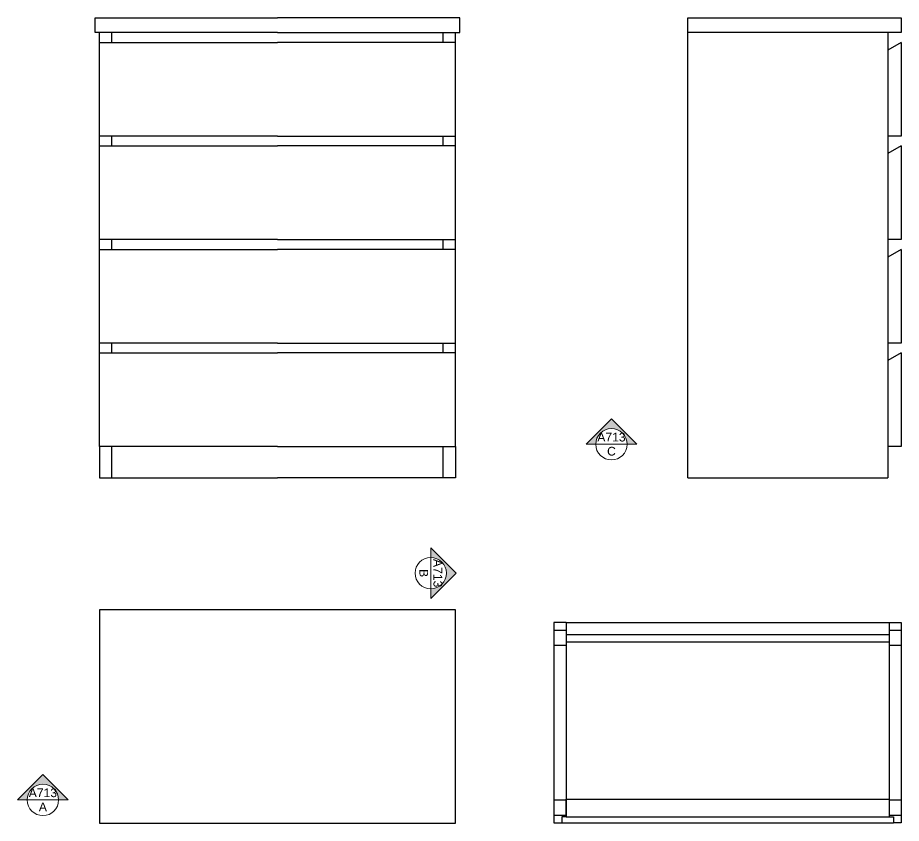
# Model space of a CAD drawing. Header units: millimetres. Extents: x 27 to 920, y -15 to 487.
# Drawn here: x 27.3 to 225.9, y 188.2 to 369.1 of the extents above; entities that cross this region are included whole.
import ezdxf
from ezdxf.enums import TextEntityAlignment as Align

# ---------------------------------------------------------------- set-up
doc = ezdxf.new("R2010")
doc.units = ezdxf.units.MM
doc.layers.add('A-PRSP-1', color=7, linetype='Continuous', lineweight=40)
doc.styles.get("Standard").update_dxf_attribs({"font": 'arial.ttf'})

# ---------------------------------------------------------------- blocks, each defined once
blk = doc.blocks.new('SYMBOL')
at = {"layer": 'A-PRSP-1', "linetype": 'Continuous', "lineweight": 20}
h = blk.add_hatch(color=256, dxfattribs=at)
h.dxf.hatch_style = 1
h.paths.add_polyline_path([(11.206, 4.948), (11.316, 4.948, -1), (11.678, 4.948), (11.788, 4.948), (11.497, 5.241)])
at = {"linetype": 'Continuous', "lineweight": 20}
blk.add_line((11.316, 4.948), (11.678, 4.948), dxfattribs=at)
at = {"layer": 'A-PRSP-1', "linetype": 'Continuous', "lineweight": 20}
for p, q in [((11.206, 4.948), (11.497, 5.241)), ((11.788, 4.948), (11.497, 5.241)), ((11.316, 4.948), (11.206, 4.948)), ((11.678, 4.948), (11.788, 4.948))]:
    blk.add_line(p, q, dxfattribs=at)
blk.add_circle((11.497, 4.948), 0.181, dxfattribs=at)
at = {"linetype": 'Continuous', "lineweight": 20}
for tag, p in [('TAVOLA', (11.497, 5.08)), ('SEZIONE', (11.497, 4.918))]:
    blk.add_attdef(tag, text='', height=0.1, dxfattribs=at).set_placement(p, align=Align.TOP_CENTER)
blk = doc.blocks.new('A$C6EA90EC5')
at = {"xscale": 39.37007874015748, "yscale": 39.37007874015748, "zscale": 39.37007874015748}
blk.add_blockref('SYMBOL', (-441.19, -187.68), dxfattribs=at).add_auto_attribs({'SEZIONE': 'A', 'TAVOLA': 'A713'})

msp = doc.modelspace()

# ---------------------------------------------------------------- linework, layer by layer
for p, q in [((44.76, 369.15), (85.72, 369.15)), ((44.76, 365.79), (44.76, 369.15)), ((126.68, 369.15), (85.72, 369.15)), ((126.68, 365.79), (126.68, 369.15)), ((177.93, 265.79), (177.93, 369.15)), ((177.93, 369.15), (225.93, 369.15)), ((225.93, 369.15), (225.93, 365.79)), ((85.72, 365.79), (44.76, 365.79)), ((45.72, 272.79), (45.72, 365.79)), ((48.46, 363.59), (48.46, 365.79)), ((85.72, 365.79), (126.68, 365.79)), ((122.97, 363.59), (122.97, 365.79)), ((125.72, 272.79), (125.72, 365.79)), ((222.93, 365.79), (177.93, 365.79)), ((225.93, 365.79), (222.93, 365.79)), ((222.93, 365.79), (222.93, 265.79)), ((45.72, 363.59), (85.72, 363.59)), ((125.72, 363.59), (85.72, 363.59)), ((225.93, 363.59), (222.93, 361.86)), ((225.93, 363.59), (225.93, 342.54)), ((85.72, 342.54), (45.72, 342.54)), ((48.46, 340.34), (48.46, 342.54)), ((85.72, 342.54), (125.72, 342.54)), ((122.97, 340.34), (122.97, 342.54)), ((225.93, 342.54), (222.93, 342.54)), ((45.72, 340.34), (85.72, 340.34)), ((125.72, 340.34), (85.72, 340.34)), ((225.93, 340.34), (222.93, 338.61)), ((225.93, 340.34), (225.93, 319.29)), ((85.72, 319.29), (45.72, 319.29)), ((48.46, 317.09), (48.46, 319.29)), ((85.72, 319.29), (125.72, 319.29)), ((122.97, 317.09), (122.97, 319.29)), ((225.93, 319.29), (222.93, 319.29)), ((45.72, 317.09), (85.72, 317.09)), ((125.72, 317.09), (85.72, 317.09)), ((225.93, 317.09), (222.93, 315.36)), ((225.93, 317.09), (225.93, 296.04)), ((85.72, 296.04), (45.72, 296.04)), ((48.46, 293.84), (48.46, 296.04)), ((85.72, 296.04), (125.72, 296.04)), ((122.97, 293.84), (122.97, 296.04)), ((225.93, 296.04), (222.93, 296.04)), ((45.72, 293.84), (85.72, 293.84)), ((125.72, 293.84), (85.72, 293.84)), ((225.93, 293.84), (222.93, 292.11)), ((225.93, 293.84), (225.93, 272.79)), ((45.72, 272.79), (45.72, 265.79)), ((48.46, 272.79), (45.72, 272.79)), ((48.46, 265.79), (48.46, 272.79)), ((85.72, 272.79), (48.46, 272.79)), ((85.72, 272.79), (122.97, 272.79)), ((122.97, 265.79), (122.97, 272.79)), ((122.97, 272.79), (125.72, 272.79)), ((125.72, 272.79), (125.72, 265.79)), ((225.93, 272.79), (222.93, 272.79)), ((45.72, 265.79), (48.46, 265.79)), ((48.46, 265.79), (85.72, 265.79)), ((122.97, 265.79), (85.72, 265.79)), ((125.72, 265.79), (122.97, 265.79)), ((177.93, 265.79), (222.93, 265.79)), ((45.72, 236.15), (45.72, 188.15)), ((125.72, 236.15), (45.72, 236.15)), ((125.72, 188.15), (125.72, 236.15)), ((147.85, 233.24), (147.85, 188.24)), ((150.59, 233.24), (147.85, 233.24)), ((150.59, 233.24), (150.59, 189.61)), ((150.59, 233.24), (223.19, 233.24)), ((223.19, 233.24), (225.93, 233.24)), ((223.19, 233.24), (223.19, 189.61)), ((225.93, 233.24), (225.93, 188.24)), ((147.85, 231.54), (150.59, 231.54)), ((223.19, 230.46), (150.59, 230.46)), ((223.19, 231.54), (225.93, 231.54)), ((150.59, 228.96), (223.19, 228.96)), ((147.85, 228.16), (150.59, 228.16)), ((223.19, 228.16), (225.93, 228.16)), ((147.85, 193.39), (150.59, 193.39)), ((150.59, 189.61), (150.59, 193.61)), ((150.59, 193.61), (223.19, 193.61)), ((223.19, 193.39), (225.93, 193.39)), ((147.85, 190.01), (150.59, 190.01)), ((150.59, 189.61), (149.59, 189.61)), ((149.59, 189.61), (149.59, 188.24)), ((150.59, 189.61), (223.19, 189.61)), ((223.19, 190.01), (225.93, 190.01)), ((223.19, 189.61), (224.19, 189.61)), ((224.19, 189.61), (224.19, 188.24)), ((45.72, 188.15), (125.72, 188.15)), ((147.85, 188.24), (149.59, 188.24)), ((149.59, 188.24), (224.19, 188.24)), ((225.93, 188.24), (224.19, 188.24))]:
    msp.add_line(p, q)

# ---------------------------------------------------------------- block references
at = {"xscale": 19.50110641980523, "yscale": 19.50110641980523, "zscale": 19.50110641980523}
msp.add_blockref('SYMBOL', (-63.43, 176.82), dxfattribs=at).add_auto_attribs({'SEZIONE': 'C', 'TAVOLA': 'A713'})
at = {"xscale": 19.50110641980523, "yscale": 19.50110641980523, "zscale": 19.50110641980523, "rotation": 270}
msp.add_blockref('SYMBOL', (23.66, 468.56), dxfattribs=at).add_auto_attribs({'SEZIONE': 'B', 'TAVOLA': 'A713'})
at = {"xscale": 0.4953281030630529, "yscale": 0.4953281030630529, "zscale": 0.4953281030630529}
msp.add_blockref('A$C6EA90EC5', (27.31, 189.88), dxfattribs=at)

doc.saveas('drawing.dxf')
